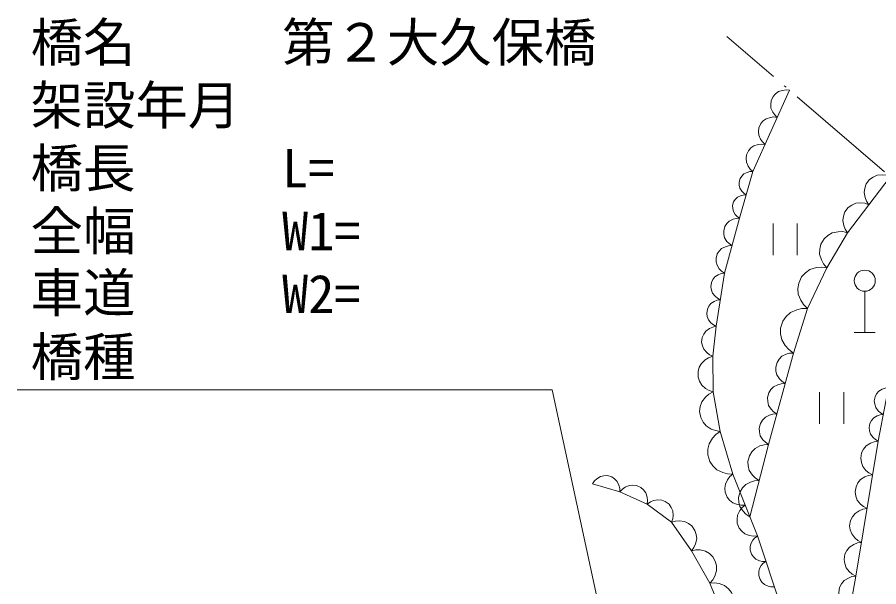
# Model space of a CAD drawing. Units: millimetres on the paper, with parts at other scales. Extents: x 40 to 680, y 20 to 380.
# Drawn here: x 485.92 to 527.04, y 308.18 to 335.34 of the extents above; entities that cross this region are included whole.
import ezdxf
from ezdxf.enums import TextEntityAlignment as Align

# ---------------------------------------------------------------- set-up
doc = ezdxf.new("R2010")
doc.units = ezdxf.units.MM
doc.linetypes.add('USER4', pattern=[7.000001, 5.508197, -0.688525, 0.114754, -0.688525])
doc.layers.add('M-STR-HTXT', color=7, linetype='Continuous')
doc.layers.add('M-TTL-BAND', color=7, linetype='Continuous', lineweight=13)
doc.layers.add('S-SUV', color=7, linetype='Continuous', lineweight=13)
doc.styles.add('ＭＳ ゴシック', font='')
doc.styles.get('ＭＳ ゴシック').set_extended_font_data('MS Gothic')

# ---------------------------------------------------------------- blocks, each defined once
blk = doc.blocks.new('BUHIN251')
at = {"color": 7, "linetype": 'Continuous', "lineweight": 13}
blk.add_lwpolyline([(-0.202, 0.605), (-0.326, 0.513), (-0.42, 0.401), (-0.513, 0.239), (-0.542, 0.082), (-0.54, -0.076), (-0.477, -0.263), (-0.384, -0.39), (-0.267, -0.499), (-0.095, -0.573), (0.046, -0.603), (0.202, -0.605)], dxfattribs=at)
blk = doc.blocks.new('BUHIN252')
at = {"color": 7, "linetype": 'Continuous', "lineweight": 13}
blk.add_lwpolyline([(-0.291, 0.738), (-0.439, 0.616), (-0.548, 0.471), (-0.654, 0.263), (-0.678, 0.066), (-0.665, -0.13), (-0.575, -0.359), (-0.452, -0.51), (-0.299, -0.638), (-0.08, -0.718), (0.097, -0.746), (0.291, -0.738)], dxfattribs=at)
blk = doc.blocks.new('BUHIN257')
at = {"color": 7, "linetype": 'Continuous', "lineweight": 13}
blk.add_lwpolyline([(0.097, 0.636), (-0.057, 0.61), (-0.192, 0.553), (-0.351, 0.45), (-0.448, 0.322), (-0.519, 0.18), (-0.549, -0.017), (-0.524, -0.174), (-0.469, -0.325), (-0.348, -0.47), (-0.235, -0.562), (-0.097, -0.636)], dxfattribs=at)
blk = doc.blocks.new('BUHIN258')
at = {"color": 7, "linetype": 'Continuous', "lineweight": 13}
blk.add_lwpolyline([(0.182, 0.654), (0.018, 0.646), (-0.132, 0.603), (-0.311, 0.516), (-0.429, 0.394), (-0.521, 0.254), (-0.577, 0.051), (-0.571, -0.116), (-0.532, -0.282), (-0.424, -0.449), (-0.317, -0.56), (-0.182, -0.654)], dxfattribs=at)
blk = doc.blocks.new('BUHIN259')
at = {"color": 7, "linetype": 'Continuous', "lineweight": 13}
blk.add_lwpolyline([(0.157, 0.557), (0.017, 0.551), (-0.11, 0.515), (-0.263, 0.441), (-0.365, 0.338), (-0.443, 0.219), (-0.492, 0.046), (-0.487, -0.097), (-0.455, -0.238), (-0.363, -0.381), (-0.273, -0.476), (-0.157, -0.557)], dxfattribs=at)
blk = doc.blocks.new('BUHIN260')
at = {"color": 7, "linetype": 'Continuous', "lineweight": 13}
blk.add_lwpolyline([(0.293, 0.646), (0.122, 0.665), (-0.039, 0.644), (-0.238, 0.583), (-0.38, 0.476), (-0.497, 0.346), (-0.588, 0.146), (-0.608, -0.028), (-0.595, -0.205), (-0.51, -0.395), (-0.418, -0.527), (-0.293, -0.646)], dxfattribs=at)
blk = doc.blocks.new('BUHIN261')
at = {"color": 7, "linetype": 'Continuous', "lineweight": 13}
blk.add_lwpolyline([(0.224, 0.862), (0.009, 0.849), (-0.186, 0.789), (-0.419, 0.67), (-0.572, 0.507), (-0.689, 0.322), (-0.759, 0.054), (-0.747, -0.165), (-0.692, -0.381), (-0.546, -0.599), (-0.404, -0.741), (-0.224, -0.862)], dxfattribs=at)
blk = doc.blocks.new('BUHIN262')
at = {"color": 7, "linetype": 'Continuous', "lineweight": 13}
blk.add_lwpolyline([(0.198, 0.726), (0.016, 0.717), (-0.15, 0.669), (-0.348, 0.571), (-0.479, 0.435), (-0.579, 0.279), (-0.641, 0.054), (-0.633, -0.132), (-0.589, -0.316), (-0.468, -0.501), (-0.349, -0.623), (-0.198, -0.726)], dxfattribs=at)
blk = doc.blocks.new('BUHIN266')
at = {"color": 7, "linetype": 'Continuous', "lineweight": 13}
blk.add_lwpolyline([(0.508, 0.668), (0.316, 0.735), (0.125, 0.754), (-0.121, 0.735), (-0.313, 0.649), (-0.483, 0.53), (-0.64, 0.323), (-0.709, 0.128), (-0.741, -0.08), (-0.693, -0.322), (-0.621, -0.498), (-0.508, -0.668)], dxfattribs=at)
blk = doc.blocks.new('BUHIN267')
at = {"color": 7, "linetype": 'Continuous', "lineweight": 13}
blk.add_lwpolyline([(0.141, 0.779), (-0.048, 0.753), (-0.217, 0.687), (-0.416, 0.566), (-0.541, 0.412), (-0.632, 0.239), (-0.676, -0.002), (-0.651, -0.196), (-0.588, -0.384), (-0.445, -0.567), (-0.309, -0.684), (-0.141, -0.779)], dxfattribs=at)
blk = doc.blocks.new('BUHIN268')
at = {"color": 7, "linetype": 'Continuous', "lineweight": 13}
blk.add_lwpolyline([(0.133, 0.805), (-0.062, 0.775), (-0.235, 0.705), (-0.438, 0.577), (-0.564, 0.416), (-0.656, 0.237), (-0.697, -0.013), (-0.668, -0.212), (-0.6, -0.405), (-0.449, -0.591), (-0.308, -0.71), (-0.133, -0.805)], dxfattribs=at)
blk = doc.blocks.new('BUHIN269')
at = {"color": 7, "linetype": 'Continuous', "lineweight": 13}
blk.add_lwpolyline([(0.122, 0.636), (-0.034, 0.616), (-0.172, 0.564), (-0.336, 0.467), (-0.439, 0.341), (-0.515, 0.201), (-0.553, 0.004), (-0.534, -0.155), (-0.485, -0.309), (-0.368, -0.46), (-0.258, -0.557), (-0.122, -0.636)], dxfattribs=at)
blk = doc.blocks.new('BUHIN325')
at = {"color": 7, "linetype": 'Continuous', "lineweight": 13}
for p, q in [((-0.578, 0.75), (-0.578, -0.75)), ((0.574, -0.75), (0.574, 0.75))]:
    blk.add_line(p, q, dxfattribs=at)
blk = doc.blocks.new('BUHIN337')
at = {"color": 7, "linetype": 'Continuous', "lineweight": 13}
for p, q in [((0, 1.972), (0, 0)), ((-0.51, 0), (0.502, 0))]:
    blk.add_line(p, q, dxfattribs=at)
blk.add_circle((0, 2.475), 0.502, dxfattribs=at)

msp = doc.modelspace()

# ---------------------------------------------------------------- linework, layer by layer
at = {"layer": 'M-TTL-BAND'}
msp.add_lwpolyline([(516.82, 292.733), (511.457, 317.566), (485.921, 317.566)], dxfattribs=at)
at = {"layer": 'S-SUV', "linetype": 'USER4'}
msp.add_line((532.632, 323.408), (519.789, 334.43), dxfattribs=at)
at = {"layer": 'S-SUV'}
for p, q in [((521.027, 327.986), (522.784, 331.86)), ((520.397, 325.759), (521.027, 327.986)), ((525.554, 325.066), (527.586, 327.739)), ((519.671, 323.144), (520.397, 325.759)), ((524.561, 323.395), (525.554, 325.066)), ((523.641, 321.459), (524.561, 323.395)), ((519.283, 320.602), (519.671, 323.144)), ((522.963, 319.328), (523.641, 321.459)), ((519.114, 319.173), (519.283, 320.602)), ((519.138, 317.479), (519.114, 319.173)), ((521.777, 314.97), (522.963, 319.328)), ((527.012, 315.129), (527.743, 318.946)), ((519.477, 315.59), (519.138, 317.479)), ((520.082, 313.555), (519.477, 315.59)), ((520.882, 311.523), (521.777, 314.97)), ((525.947, 308.689), (527.012, 315.129)), ((521.244, 310.602), (520.082, 313.555)), ((513.376, 313.095), (514.683, 312.708)), ((514.683, 312.708), (515.991, 312.127)), ((515.991, 312.127), (517.153, 311.255)), ((517.153, 311.255), (518.097, 309.9)), ((522.455, 306.97), (521.244, 310.602)), ((518.097, 309.9), (518.969, 308.35)), ((525.099, 304.016), (525.947, 308.689)), ((518.969, 308.35), (519.695, 306.583))]:
    msp.add_line(p, q, dxfattribs=at)
for points in [[(525.554, 325.066), (525.325, 325.118), (525.102, 325.114), (524.822, 325.06), (524.612, 324.936), (524.433, 324.777), (524.279, 324.518), (524.225, 324.285), (524.216, 324.041), (524.303, 323.769), (524.409, 323.576), (524.561, 323.395)], [(524.561, 323.395), (524.304, 323.429), (524.06, 323.402), (523.757, 323.314), (523.54, 323.157), (523.359, 322.964), (523.217, 322.663), (523.181, 322.401), (523.196, 322.133), (523.319, 321.843), (523.455, 321.642), (523.641, 321.459)], [(523.641, 321.459), (523.371, 321.457), (523.122, 321.395), (522.822, 321.262), (522.62, 321.068), (522.46, 320.843), (522.355, 320.513), (522.355, 320.237), (522.408, 319.962), (522.577, 319.68), (522.746, 319.491), (522.963, 319.328)], [(519.283, 320.602), (519.113, 320.568), (518.963, 320.498), (518.79, 320.378), (518.685, 320.231), (518.612, 320.069), (518.586, 319.848), (518.619, 319.674), (518.686, 319.506), (518.827, 319.349), (518.956, 319.25), (519.114, 319.173)], [(519.114, 319.173), (518.92, 319.107), (518.756, 319.003), (518.572, 318.835), (518.473, 318.647), (518.412, 318.447), (518.416, 318.184), (518.482, 317.986), (518.587, 317.801), (518.776, 317.639), (518.942, 317.544), (519.138, 317.479)], [(519.138, 317.479), (518.934, 317.369), (518.77, 317.222), (518.595, 317.001), (518.519, 316.773), (518.488, 316.538), (518.541, 316.246), (518.651, 316.036), (518.802, 315.849), (519.043, 315.702), (519.246, 315.627), (519.477, 315.59)], [(519.477, 315.59), (519.266, 315.444), (519.104, 315.263), (518.939, 314.998), (518.883, 314.738), (518.878, 314.476), (518.972, 314.161), (519.119, 313.944), (519.308, 313.757), (519.591, 313.625), (519.824, 313.567), (520.082, 313.555)], [(514.683, 312.708), (514.679, 312.873), (514.638, 313.024), (514.553, 313.205), (514.433, 313.326), (514.294, 313.421), (514.091, 313.481), (513.923, 313.477), (513.756, 313.442), (513.586, 313.335), (513.473, 313.23), (513.376, 313.095)], [(515.991, 312.127), (516.008, 312.299), (515.987, 312.461), (515.923, 312.662), (515.814, 312.804), (515.682, 312.922), (515.48, 313.012), (515.304, 313.031), (515.126, 313.016), (514.934, 312.929), (514.802, 312.835), (514.683, 312.708)], [(517.153, 311.255), (517.209, 311.422), (517.225, 311.587), (517.207, 311.8), (517.132, 311.966), (517.028, 312.112), (516.848, 312.247), (516.679, 312.306), (516.498, 312.332), (516.289, 312.289), (516.137, 312.226), (515.991, 312.127)], [(518.097, 309.9), (518.218, 310.059), (518.293, 310.232), (518.35, 310.469), (518.328, 310.674), (518.268, 310.869), (518.121, 311.079), (517.959, 311.203), (517.774, 311.296), (517.533, 311.324), (517.346, 311.31), (517.153, 311.255)], [(518.969, 308.35), (519.114, 308.508), (519.213, 308.686), (519.298, 308.933), (519.295, 309.156), (519.251, 309.371), (519.116, 309.611), (518.956, 309.76), (518.767, 309.879), (518.511, 309.934), (518.31, 309.938), (518.097, 309.9)], [(519.695, 306.583), (519.871, 306.733), (520, 306.909), (520.123, 307.162), (520.149, 307.4), (520.13, 307.635), (520.018, 307.908), (519.866, 308.089), (519.68, 308.24), (519.415, 308.332), (519.201, 308.363), (518.969, 308.35)]]:
    msp.add_lwpolyline(points, dxfattribs=at)

# ---------------------------------------------------------------- block references
for name, p in [('BUHIN260', (522.491, 331.214)), ('BUHIN260', (521.905, 329.923)), ('BUHIN260', (521.319, 328.632)), ('BUHIN259', (520.869, 327.429)), ('BUHIN266', (527.078, 327.071)), ('BUHIN259', (520.554, 326.315)), ('BUHIN266', (526.062, 325.734)), ('BUHIN258', (520.215, 325.105)), ('BUHIN325', (522.57, 324.751)), ('BUHIN258', (519.852, 323.798)), ('BUHIN337', (526.371, 320.304)), ('BUHIN257', (519.574, 322.508)), ('BUHIN257', (519.38, 321.237)), ('BUHIN262', (522.766, 318.602)), ('BUHIN262', (522.37, 317.149)), ('BUHIN325', (524.794, 316.705)), ('BUHIN269', (527.378, 317.038)), ('BUHIN262', (521.975, 315.696)), ('BUHIN269', (527.134, 315.765)), ('BUHIN261', (521.553, 314.108)), ('BUHIN268', (526.879, 314.324)), ('BUHIN252', (520.373, 312.817)), ('BUHIN268', (526.612, 312.714)), ('BUHIN261', (521.106, 312.385)), ('BUHIN252', (520.954, 311.34)), ('BUHIN268', (526.346, 311.104)), ('BUHIN251', (521.446, 309.996)), ('BUHIN268', (526.08, 309.494)), ('BUHIN251', (521.85, 308.786)), ('BUHIN267', (525.805, 307.91))]:
    msp.add_blockref(name, p, dxfattribs=at)

# ---------------------------------------------------------------- texts
at = {"layer": 'M-STR-HTXT', "style": 'ＭＳ ゴシック'}
for s, p in [('橋名', (486.562, 332.682)), ('第２大久保橋', (498.562, 332.682)), ('架設年月', (486.562, 329.682)), ('橋長', (486.562, 326.682)), ('L=', (498.562, 326.682)), ('全幅', (486.562, 323.682)), ('W1=', (498.562, 323.682)), ('車道', (486.562, 320.742)), ('W2=', (498.562, 320.682)), ('橋種', (486.562, 317.682))]:
    msp.add_text(s, height=1.833, dxfattribs=at).set_placement(p, align=Align.BOTTOM_LEFT)

doc.saveas('drawing.dxf')
